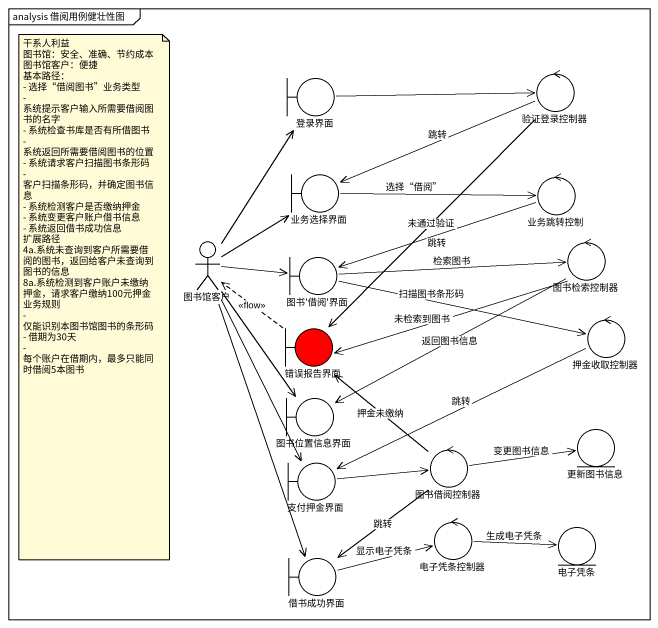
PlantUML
@startuml
mainframe analysis 借阅用例健壮性图
boundary 登录界面
control 验证登录控制器
boundary 业务选择界面
control 业务跳转控制
actor 图书馆客户
control 图书检索控制器
boundary "图书'借阅'界面" as 图书_借阅_界面
control 押金收取控制器
boundary 错误报告界面 #FF0000
boundary 图书位置信息界面
entity 更新图书信息
boundary 支付押金界面
control 图书借阅控制器
control 电子凭条控制器
entity 电子凭条
boundary 借书成功界面
登录界面 -right-> 验证登录控制器
验证登录控制器 -left-> 业务选择界面 : 跳转
验证登录控制器 --> 错误报告界面 : 未通过验证
业务选择界面 -right-> 业务跳转控制 : 选择“借阅”
业务跳转控制 -left-> 图书_借阅_界面 : 跳转
图书馆客户 -up-> 登录界面
图书馆客户 -up-> 业务选择界面
图书馆客户 -right-> 图书_借阅_界面
图书馆客户 --> 图书位置信息界面
图书馆客户 --> 支付押金界面
图书馆客户 --> 借书成功界面
图书检索控制器 -left-> 错误报告界面 : 未检索到图书
图书检索控制器 -left-> 图书位置信息界面 : 返回图书信息
图书_借阅_界面 -right-> 图书检索控制器 : 检索图书
图书_借阅_界面 -right-> 押金收取控制器 : 扫描图书条形码
押金收取控制器 -left-> 支付押金界面 : 跳转
错误报告界面 .up.> 图书馆客户 : <<flow>>
支付押金界面 -right-> 图书借阅控制器
图书借阅控制器 -up-> 错误报告界面 : 押金未缴纳
图书借阅控制器 -right-> 更新图书信息 : 变更图书信息
图书借阅控制器 --> 借书成功界面 : 跳转
电子凭条控制器 -right-> 电子凭条 : 生成电子凭条
借书成功界面 -right-> 电子凭条控制器 : 显示电子凭条
note as N1
  干系人利益
  图书馆：安全、准确、节约成本
  图书馆客户：便捷
  基本路径：
  - 选择“借阅图书”业务类型
  - 系统提示客户输入所需要借阅图书的名字
  - 系统检查书库是否有所借图书
  - 系统返回所需要借阅图书的位置
  - 系统请求客户扫描图书条形码
  - 客户扫描条形码，并确定图书信息
  - 系统检测客户是否缴纳押金
  - 系统变更客户账户借书信息
  - 系统返回借书成功信息
  扩展路径
  4a.系统未查询到客户所需要借阅的图书，返回给客户未查询到图书的信息
  8a.系统检测到客户账户未缴纳押金，请求客户缴纳100元押金
  业务规则
  - 仅能识别本图书馆图书的条形码
  - 借期为30天
  - 每个账户在借期内，最多只能同时借阅5本图书
end note
@enduml
